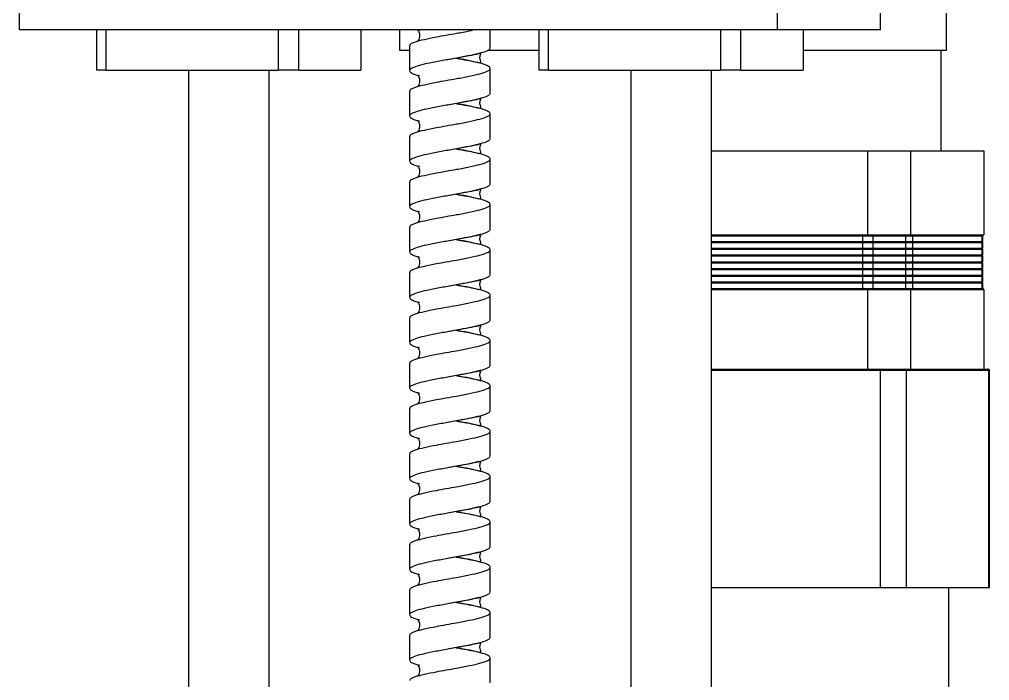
# Model space of a CAD drawing. Header units: millimetres. Extents: x 0 to 420, y 0 to 297.
# Drawn here: x 339.8 to 354.24, y 162.41 to 172.26 of the extents above; entities that cross this region are included whole.
import ezdxf

# ---------------------------------------------------------------- set-up
doc = ezdxf.new("R2010")
doc.units = ezdxf.units.MM

msp = doc.modelspace()

# ---------------------------------------------------------------- linework, layer by layer
at = {"color": 7, "linetype": 'Continuous', "lineweight": 25}
for p, q in [((353.596, 171.8), (353.596, 175.4)), ((339.798, 172.1), (339.798, 175.1)), ((351.081, 172.1), (351.081, 175.1)), ((352.613, 172.1), (352.613, 175.1)), ((351.081, 172.1), (339.798, 172.1)), ((340.947, 172.1), (340.947, 171.5)), ((341.091, 171.5), (341.091, 172.1)), ((343.649, 172.1), (343.649, 171.5)), ((343.956, 171.5), (343.956, 172.1)), ((344.882, 172.1), (344.882, 171.5)), ((345.453, 172.1), (345.453, 171.8)), ((346.806, 171.832), (346.806, 172.1)), ((347.529, 172.1), (347.529, 171.5)), ((347.673, 171.5), (347.673, 172.1)), ((350.231, 172.1), (350.231, 171.5)), ((350.538, 171.5), (350.538, 172.1)), ((352.613, 172.1), (351.081, 172.1)), ((351.464, 172.1), (351.464, 171.5)), ((345.606, 171.864), (345.606, 171.494)), ((345.453, 171.8), (345.606, 171.8)), ((346.779, 171.8), (347.529, 171.8)), ((351.464, 171.8), (352.397, 171.8)), ((352.397, 171.8), (353.517, 171.8)), ((353.517, 170.3), (353.517, 171.8)), ((353.517, 171.8), (353.596, 171.8)), ((346.231, 171.667), (346.191, 171.66)), ((341.091, 171.5), (340.947, 171.5)), ((341.091, 171.5), (343.649, 171.5)), ((342.315, 171.5), (342.315, 156.971)), ((343.515, 156.971), (343.515, 171.5)), ((343.956, 171.5), (343.649, 171.5)), ((343.956, 171.5), (344.882, 171.5)), ((346.806, 171.157), (346.806, 171.527)), ((347.673, 171.5), (347.529, 171.5)), ((347.673, 171.5), (350.231, 171.5)), ((348.897, 171.5), (348.897, 156.971)), ((350.097, 156.971), (350.097, 171.5)), ((350.538, 171.5), (350.231, 171.5)), ((350.538, 171.5), (351.464, 171.5)), ((345.606, 171.189), (345.606, 170.819)), ((346.231, 170.992), (346.191, 170.985)), ((346.806, 170.482), (346.806, 170.852)), ((345.606, 170.514), (345.606, 170.144)), ((346.231, 170.317), (346.191, 170.31)), ((350.097, 170.3), (352.423, 170.3)), ((352.423, 170.3), (352.423, 169.05)), ((352.423, 170.3), (353.063, 170.3)), ((353.063, 170.3), (353.063, 169.05)), ((353.063, 170.3), (354.152, 170.3)), ((354.152, 170.3), (354.152, 169.05)), ((346.806, 169.807), (346.806, 170.177)), ((345.606, 169.839), (345.606, 169.469)), ((346.231, 169.642), (346.191, 169.635)), ((346.806, 169.132), (346.806, 169.502)), ((345.606, 169.164), (345.606, 168.794)), ((346.231, 168.967), (346.191, 168.96)), ((350.097, 169.05), (352.423, 169.05)), ((352.498, 169.03), (352.345, 169.03)), ((352.345, 169.03), (352.345, 168.95)), ((352.423, 169.05), (353.063, 169.05)), ((352.498, 169.03), (352.498, 168.95)), ((352.988, 169.03), (352.498, 169.03)), ((352.988, 169.03), (352.988, 168.95)), ((353.091, 169.03), (352.988, 169.03)), ((353.063, 169.05), (354.152, 169.05)), ((353.091, 169.03), (353.091, 168.95)), ((354.124, 169.03), (353.091, 169.03)), ((354.124, 169.03), (354.124, 168.95)), ((354.136, 168.95), (354.136, 169.03)), ((346.806, 168.457), (346.806, 168.827)), ((350.097, 168.95), (352.345, 168.95)), ((350.097, 168.85), (352.345, 168.85)), ((352.345, 168.95), (352.498, 168.95)), ((352.345, 168.93), (352.345, 168.85)), ((352.498, 168.93), (352.345, 168.93)), ((352.345, 168.85), (352.498, 168.85)), ((352.345, 168.83), (352.345, 168.75)), ((352.498, 168.83), (352.345, 168.83)), ((352.498, 168.95), (352.988, 168.95)), ((352.988, 168.93), (352.498, 168.93)), ((352.498, 168.93), (352.498, 168.85)), ((352.498, 168.85), (352.988, 168.85)), ((352.498, 168.83), (352.498, 168.75)), ((352.988, 168.83), (352.498, 168.83)), ((352.988, 168.95), (353.091, 168.95)), ((352.988, 168.93), (352.988, 168.85)), ((353.091, 168.93), (352.988, 168.93)), ((352.988, 168.85), (353.091, 168.85)), ((352.988, 168.83), (352.988, 168.75)), ((353.091, 168.83), (352.988, 168.83)), ((353.091, 168.95), (354.124, 168.95)), ((353.091, 168.93), (353.091, 168.85)), ((354.124, 168.93), (353.091, 168.93)), ((353.091, 168.85), (354.124, 168.85)), ((353.091, 168.83), (353.091, 168.75)), ((354.124, 168.83), (353.091, 168.83)), ((354.124, 168.95), (354.136, 168.95)), ((354.124, 168.93), (354.124, 168.85)), ((354.124, 168.85), (354.136, 168.85)), ((354.124, 168.83), (354.124, 168.75)), ((354.136, 168.85), (354.136, 168.93)), ((354.136, 168.75), (354.136, 168.83)), ((350.097, 168.75), (352.345, 168.75)), ((352.345, 168.75), (352.498, 168.75)), ((352.345, 168.73), (352.345, 168.65)), ((352.498, 168.73), (352.345, 168.73)), ((352.498, 168.75), (352.988, 168.75)), ((352.498, 168.73), (352.498, 168.65)), ((352.988, 168.73), (352.498, 168.73)), ((352.988, 168.75), (353.091, 168.75)), ((352.988, 168.73), (352.988, 168.65)), ((353.091, 168.73), (352.988, 168.73)), ((353.091, 168.75), (354.124, 168.75)), ((353.091, 168.73), (353.091, 168.65)), ((354.124, 168.73), (353.091, 168.73)), ((354.124, 168.75), (354.136, 168.75)), ((354.124, 168.73), (354.124, 168.65)), ((354.136, 168.65), (354.136, 168.73)), ((350.097, 168.65), (352.345, 168.65)), ((350.097, 168.55), (352.345, 168.55)), ((352.345, 168.65), (352.498, 168.65)), ((352.345, 168.63), (352.345, 168.55)), ((352.498, 168.63), (352.345, 168.63)), ((352.345, 168.55), (352.498, 168.55)), ((352.345, 168.53), (352.345, 168.45)), ((352.498, 168.53), (352.345, 168.53)), ((352.498, 168.65), (352.988, 168.65)), ((352.498, 168.63), (352.498, 168.55)), ((352.988, 168.63), (352.498, 168.63)), ((352.498, 168.55), (352.988, 168.55)), ((352.988, 168.53), (352.498, 168.53)), ((352.498, 168.53), (352.498, 168.45)), ((352.988, 168.65), (353.091, 168.65)), ((352.988, 168.63), (352.988, 168.55)), ((353.091, 168.63), (352.988, 168.63)), ((352.988, 168.55), (353.091, 168.55)), ((352.988, 168.53), (352.988, 168.45)), ((353.091, 168.53), (352.988, 168.53)), ((353.091, 168.65), (354.124, 168.65)), ((353.091, 168.63), (353.091, 168.55)), ((354.124, 168.63), (353.091, 168.63)), ((353.091, 168.55), (354.124, 168.55)), ((353.091, 168.53), (353.091, 168.45)), ((354.124, 168.53), (353.091, 168.53)), ((354.124, 168.65), (354.136, 168.65)), ((354.124, 168.63), (354.124, 168.55)), ((354.124, 168.55), (354.136, 168.55)), ((354.124, 168.53), (354.124, 168.45)), ((354.136, 168.55), (354.136, 168.63)), ((354.136, 168.45), (354.136, 168.53)), ((345.606, 168.489), (345.606, 168.119)), ((350.097, 168.45), (352.345, 168.45)), ((352.345, 168.45), (352.498, 168.45)), ((352.498, 168.43), (352.345, 168.43)), ((352.345, 168.43), (352.345, 168.35)), ((352.498, 168.45), (352.988, 168.45)), ((352.988, 168.43), (352.498, 168.43)), ((352.498, 168.43), (352.498, 168.35)), ((352.988, 168.45), (353.091, 168.45)), ((352.988, 168.43), (352.988, 168.35)), ((353.091, 168.43), (352.988, 168.43)), ((353.091, 168.45), (354.124, 168.45)), ((353.091, 168.43), (353.091, 168.35)), ((354.124, 168.43), (353.091, 168.43)), ((354.124, 168.45), (354.136, 168.45)), ((354.124, 168.43), (354.124, 168.35)), ((354.136, 168.35), (354.136, 168.43)), ((346.231, 168.292), (346.191, 168.285)), ((350.097, 168.35), (352.345, 168.35)), ((350.097, 168.25), (352.345, 168.25)), ((352.345, 168.35), (352.498, 168.35)), ((352.498, 168.33), (352.345, 168.33)), ((352.345, 168.33), (352.345, 168.25)), ((352.345, 168.25), (352.498, 168.25)), ((352.423, 168.23), (352.423, 167.05)), ((353.063, 168.23), (352.423, 168.23)), ((352.498, 168.35), (352.988, 168.35)), ((352.498, 168.33), (352.498, 168.25)), ((352.988, 168.33), (352.498, 168.33)), ((352.498, 168.25), (352.988, 168.25)), ((352.988, 168.35), (353.091, 168.35)), ((352.988, 168.33), (352.988, 168.25)), ((353.091, 168.33), (352.988, 168.33)), ((352.988, 168.25), (353.091, 168.25)), ((353.063, 168.23), (353.063, 167.05)), ((354.152, 168.23), (353.063, 168.23)), ((353.091, 168.35), (354.124, 168.35)), ((353.091, 168.33), (353.091, 168.25)), ((354.124, 168.33), (353.091, 168.33)), ((353.091, 168.25), (354.124, 168.25)), ((354.124, 168.35), (354.136, 168.35)), ((354.124, 168.33), (354.124, 168.25)), ((354.124, 168.25), (354.136, 168.25)), ((354.136, 168.25), (354.136, 168.33)), ((354.152, 168.23), (354.152, 167.05)), ((346.806, 167.782), (346.806, 168.152)), ((345.606, 167.814), (345.606, 167.444)), ((346.231, 167.617), (346.191, 167.61)), ((346.806, 167.107), (346.806, 167.477)), ((345.606, 167.139), (345.606, 166.769)), ((346.231, 166.942), (346.191, 166.935)), ((350.097, 167.05), (352.423, 167.05)), ((352.423, 167.05), (352.448, 167.05)), ((352.448, 167.05), (352.618, 167.05)), ((352.611, 167.03), (352.611, 163.8)), ((352.995, 167.03), (352.611, 167.03)), ((352.618, 167.05), (352.976, 167.05)), ((352.976, 167.05), (353.037, 167.05)), ((352.995, 167.03), (352.995, 163.8)), ((354.22, 167.03), (352.995, 167.03)), ((353.037, 167.05), (353.063, 167.05)), ((353.063, 167.05), (354.152, 167.05)), ((354.152, 167.05), (354.202, 167.05)), ((354.202, 167.05), (354.218, 167.05)), ((354.22, 167.03), (354.22, 163.8)), ((354.238, 163.8), (354.238, 167.03)), ((346.806, 166.432), (346.806, 166.802)), ((345.606, 166.464), (345.606, 166.094)), ((346.231, 166.267), (346.191, 166.26)), ((346.806, 165.757), (346.806, 166.127)), ((345.606, 165.789), (345.606, 165.419)), ((346.231, 165.592), (346.191, 165.585)), ((346.806, 165.082), (346.806, 165.452)), ((345.606, 165.114), (345.606, 164.744)), ((346.231, 164.917), (346.191, 164.91)), ((346.806, 164.407), (346.806, 164.777)), ((345.606, 164.439), (345.606, 164.069)), ((346.231, 164.242), (346.191, 164.235)), ((346.806, 163.732), (346.806, 164.102)), ((345.606, 163.764), (345.606, 163.394)), ((350.097, 163.8), (352.611, 163.8)), ((352.611, 163.8), (352.995, 163.8)), ((352.995, 163.8), (354.22, 163.8)), ((353.633, 161.8), (353.633, 163.8)), ((354.22, 163.8), (354.238, 163.8)), ((346.231, 163.567), (346.191, 163.56)), ((346.806, 163.057), (346.806, 163.427)), ((345.606, 163.089), (345.606, 162.719)), ((346.231, 162.892), (346.191, 162.885)), ((346.806, 162.382), (346.806, 162.752))]:
    msp.add_line(p, q, dxfattribs=at)
at = {"color": 8, "linetype": 'Continuous', "lineweight": 25}
for p, q in [((352.345, 169.03), (350.097, 169.03)), ((354.136, 169.03), (354.124, 169.03)), ((352.345, 168.93), (350.097, 168.93)), ((352.345, 168.83), (350.097, 168.83)), ((354.136, 168.93), (354.124, 168.93)), ((354.136, 168.83), (354.124, 168.83)), ((352.345, 168.73), (350.097, 168.73)), ((354.136, 168.73), (354.124, 168.73)), ((352.345, 168.63), (350.097, 168.63)), ((352.345, 168.53), (350.097, 168.53)), ((354.136, 168.63), (354.124, 168.63)), ((354.136, 168.53), (354.124, 168.53)), ((352.345, 168.43), (350.097, 168.43)), ((354.136, 168.43), (354.124, 168.43)), ((352.345, 168.33), (350.097, 168.33)), ((352.423, 168.23), (350.097, 168.23)), ((354.136, 168.33), (354.124, 168.33)), ((352.611, 167.03), (350.097, 167.03)), ((354.238, 167.03), (354.22, 167.03))]:
    msp.add_line(p, q, dxfattribs=at)
at = {"color": 7, "linetype": 'Continuous', "lineweight": 25, "flags": 128}
for points in [[(352.352, 169.05), (352.35, 169.049), (352.349, 169.048), (352.348, 169.046), (352.347, 169.044), (352.346, 169.041), (352.345, 169.037), (352.345, 169.034), (352.345, 169.03)], [(352.489, 169.05), (352.491, 169.049), (352.493, 169.048), (352.494, 169.046), (352.495, 169.044), (352.496, 169.041), (352.497, 169.037), (352.498, 169.034), (352.498, 169.03)], [(352.98, 169.05), (352.981, 169.049), (352.983, 169.048), (352.984, 169.046), (352.986, 169.044), (352.987, 169.041), (352.987, 169.037), (352.988, 169.034), (352.988, 169.03)], [(352.352, 168.95), (352.35, 168.949), (352.349, 168.948), (352.348, 168.946), (352.347, 168.944), (352.346, 168.941), (352.345, 168.937), (352.345, 168.934), (352.345, 168.93)], [(352.352, 168.85), (352.35, 168.849), (352.349, 168.848), (352.348, 168.846), (352.347, 168.844), (352.346, 168.841), (352.345, 168.837), (352.345, 168.834), (352.345, 168.83)], [(352.489, 168.95), (352.491, 168.949), (352.493, 168.948), (352.494, 168.946), (352.495, 168.944), (352.496, 168.941), (352.497, 168.937), (352.498, 168.934), (352.498, 168.93)], [(352.489, 168.85), (352.491, 168.849), (352.493, 168.848), (352.494, 168.846), (352.495, 168.844), (352.496, 168.841), (352.497, 168.837), (352.498, 168.834), (352.498, 168.83)], [(352.98, 168.95), (352.981, 168.949), (352.983, 168.948), (352.984, 168.946), (352.986, 168.944), (352.987, 168.941), (352.987, 168.937), (352.988, 168.934), (352.988, 168.93)], [(352.98, 168.85), (352.981, 168.849), (352.983, 168.848), (352.984, 168.846), (352.986, 168.844), (352.987, 168.841), (352.987, 168.837), (352.988, 168.834), (352.988, 168.83)], [(352.352, 168.75), (352.35, 168.749), (352.349, 168.748), (352.348, 168.746), (352.347, 168.744), (352.346, 168.741), (352.345, 168.737), (352.345, 168.734), (352.345, 168.73)], [(352.489, 168.75), (352.491, 168.749), (352.493, 168.748), (352.494, 168.746), (352.495, 168.744), (352.496, 168.741), (352.497, 168.737), (352.498, 168.734), (352.498, 168.73)], [(352.98, 168.75), (352.981, 168.749), (352.983, 168.748), (352.984, 168.746), (352.986, 168.744), (352.987, 168.741), (352.987, 168.737), (352.988, 168.734), (352.988, 168.73)], [(352.352, 168.65), (352.35, 168.649), (352.349, 168.648), (352.348, 168.646), (352.347, 168.644), (352.346, 168.641), (352.345, 168.637), (352.345, 168.634), (352.345, 168.63)], [(352.352, 168.55), (352.35, 168.549), (352.349, 168.548), (352.348, 168.546), (352.347, 168.544), (352.346, 168.541), (352.345, 168.537), (352.345, 168.534), (352.345, 168.53)], [(352.489, 168.65), (352.491, 168.649), (352.493, 168.648), (352.494, 168.646), (352.495, 168.644), (352.496, 168.641), (352.497, 168.637), (352.498, 168.634), (352.498, 168.63)], [(352.489, 168.55), (352.491, 168.549), (352.493, 168.548), (352.494, 168.546), (352.495, 168.544), (352.496, 168.541), (352.497, 168.537), (352.498, 168.534), (352.498, 168.53)], [(352.98, 168.65), (352.981, 168.649), (352.983, 168.648), (352.984, 168.646), (352.986, 168.644), (352.987, 168.641), (352.987, 168.637), (352.988, 168.634), (352.988, 168.63)], [(352.98, 168.55), (352.981, 168.549), (352.983, 168.548), (352.984, 168.546), (352.986, 168.544), (352.987, 168.541), (352.987, 168.537), (352.988, 168.534), (352.988, 168.53)], [(352.352, 168.45), (352.35, 168.449), (352.349, 168.448), (352.348, 168.446), (352.347, 168.444), (352.346, 168.441), (352.345, 168.437), (352.345, 168.434), (352.345, 168.43)], [(352.489, 168.45), (352.491, 168.449), (352.493, 168.448), (352.494, 168.446), (352.495, 168.444), (352.496, 168.441), (352.497, 168.437), (352.498, 168.434), (352.498, 168.43)], [(352.98, 168.45), (352.981, 168.449), (352.983, 168.448), (352.984, 168.446), (352.986, 168.444), (352.987, 168.441), (352.987, 168.437), (352.988, 168.434), (352.988, 168.43)], [(352.352, 168.35), (352.35, 168.349), (352.349, 168.348), (352.348, 168.346), (352.347, 168.344), (352.346, 168.341), (352.345, 168.337), (352.345, 168.334), (352.345, 168.33)], [(352.489, 168.35), (352.491, 168.349), (352.493, 168.348), (352.494, 168.346), (352.495, 168.344), (352.496, 168.341), (352.497, 168.337), (352.498, 168.334), (352.498, 168.33)], [(352.98, 168.35), (352.981, 168.349), (352.983, 168.348), (352.984, 168.346), (352.986, 168.344), (352.987, 168.341), (352.987, 168.337), (352.988, 168.334), (352.988, 168.33)], [(352.611, 167.03), (352.611, 167.034), (352.611, 167.037), (352.612, 167.041), (352.613, 167.044), (352.614, 167.046), (352.615, 167.048), (352.616, 167.049), (352.618, 167.05)]]:
    msp.add_lwpolyline(points, dxfattribs=at)
at = {"color": 7, "linetype": 'Continuous', "lineweight": 25}
for centre, radius, start, end in [((353.072, 169.03), 0.0194, 358.2914, 88.1829), ((354.105, 169.03), 0.0194, 358.2914, 88.1829), ((354.116, 169.03), 0.02, 0, 90), ((353.072, 168.93), 0.0194, 358.2914, 88.1829), ((353.072, 168.83), 0.0194, 358.2914, 88.1829), ((354.105, 168.93), 0.0194, 358.2914, 88.1829), ((354.105, 168.83), 0.0194, 358.2914, 88.1829), ((354.116, 168.93), 0.02, 0, 90), ((354.116, 168.83), 0.02, 0, 90), ((353.072, 168.73), 0.0194, 358.2914, 88.1829), ((354.105, 168.73), 0.0194, 358.2914, 88.1829), ((354.116, 168.73), 0.02, 0, 90), ((353.072, 168.63), 0.0194, 358.2914, 88.1829), ((353.072, 168.53), 0.0194, 358.2914, 88.1829), ((354.105, 168.63), 0.0194, 358.2914, 88.1829), ((354.105, 168.53), 0.0194, 358.2914, 88.1829), ((354.116, 168.63), 0.02, 0, 90), ((354.116, 168.53), 0.02, 0, 90), ((353.072, 168.43), 0.0194, 358.2914, 88.1829), ((354.105, 168.43), 0.0194, 358.2914, 88.1829), ((354.116, 168.43), 0.02, 0, 90), ((353.072, 168.33), 0.0194, 358.2914, 88.1829), ((354.105, 168.33), 0.0194, 358.2914, 88.1829), ((354.116, 168.33), 0.02, 0, 90), ((352.976, 167.03), 0.0194, 358.2914, 88.1829), ((354.201, 167.03), 0.0194, 358.2914, 88.1829), ((354.218, 167.03), 0.02, 0, 90)]:
    msp.add_arc(centre, radius, start, end, dxfattribs=at)
for centre, major_axis, ratio, start_param, end_param in [((352.422, 168.23), (0, 0.02), 0.049084, 4.712389, 6.283185), ((353.047, 168.23), (0, 0.02), 0.799287, 4.712389, 6.283185), ((354.131, 168.23), (0.0216, 0), 0.924831, 0, 1.570796)]:
    msp.add_ellipse(centre, major_axis=major_axis, ratio=ratio, start_param=start_param, end_param=end_param, dxfattribs=at)
for points, knots in [([(345.614, 171.864), (345.613, 171.872), (345.612, 171.892), (345.686, 171.924), (345.82, 171.96), (345.985, 171.993), (346.151, 172.024), (346.32, 172.053), (346.462, 172.079), (346.531, 172.095), (346.549, 172.1)], [0, 0, 0, 0, 0.096517, 0.251589, 0.405917, 0.560497, 0.676017, 0.791054, 0.946507, 1, 1, 1, 1]), ([(345.755, 172.09), (345.752, 172.091), (345.735, 172.096), (345.728, 172.098), (345.729, 172.095), (345.744, 172.074), (345.76, 172.026), (345.752, 171.977), (345.737, 171.947), (345.727, 171.934), (345.727, 171.933), (345.726, 171.932)], [0, 0, 0, 0, 0.044019, 0.229284, 0.347826, 0.38783, 0.566886, 0.71203, 0.865909, 0.938856, 1, 1, 1, 1]), ([(346.802, 171.832), (346.798, 171.821), (346.79, 171.798), (346.693, 171.762), (346.544, 171.726), (346.354, 171.689), (346.148, 171.653), (345.948, 171.616), (345.778, 171.58), (345.657, 171.543), (345.597, 171.507), (345.612, 171.47), (345.663, 171.442), (345.723, 171.427), (345.736, 171.424)], [0, 0, 0, 0, 0.0802596, 0.1699611, 0.2595114, 0.3489345, 0.4384098, 0.5280963, 0.6176759, 0.7071054, 0.7965639, 0.8862261, 0.9758379, 1, 1, 1, 1]), ([(346.297, 171.679), (346.326, 171.674), (346.413, 171.659), (346.527, 171.639), (346.613, 171.62), (346.653, 171.611), (346.67, 171.61), (346.665, 171.627), (346.657, 171.662), (346.648, 171.685), (346.656, 171.72), (346.664, 171.737), (346.669, 171.749), (346.668, 171.755), (346.643, 171.747), (346.579, 171.732), (346.47, 171.71), (346.338, 171.686), (346.264, 171.673), (346.231, 171.667)], [0, 0, 0, 0, 0.056088, 0.166852, 0.265684, 0.31086, 0.352738, 0.427334, 0.488106, 0.527625, 0.554238, 0.567496, 0.58234, 0.618711, 0.6668, 0.723845, 0.859089, 0.938467, 1, 1, 1, 1]), ([(345.614, 171.189), (345.613, 171.197), (345.612, 171.217), (345.686, 171.249), (345.82, 171.285), (345.985, 171.318), (346.151, 171.349), (346.321, 171.378), (346.5, 171.412), (346.662, 171.449), (346.772, 171.485), (346.817, 171.522), (346.792, 171.558), (346.699, 171.595), (346.55, 171.631), (346.406, 171.659), (346.317, 171.675), (346.296, 171.679)], [0, 0, 0, 0, 0.046367, 0.120865, 0.195005, 0.269265, 0.324762, 0.380026, 0.454706, 0.529297, 0.603764, 0.678254, 0.752914, 0.827532, 0.902006, 0.976485, 1, 1, 1, 1]), ([(345.755, 171.415), (345.752, 171.416), (345.735, 171.421), (345.728, 171.423), (345.729, 171.42), (345.744, 171.399), (345.76, 171.351), (345.752, 171.302), (345.737, 171.272), (345.727, 171.259), (345.727, 171.258), (345.726, 171.257)], [0, 0, 0, 0, 0.044019, 0.229284, 0.347826, 0.38783, 0.566886, 0.71203, 0.865909, 0.938856, 1, 1, 1, 1]), ([(346.802, 171.157), (346.798, 171.146), (346.79, 171.123), (346.693, 171.087), (346.544, 171.051), (346.354, 171.014), (346.148, 170.978), (345.948, 170.941), (345.778, 170.905), (345.657, 170.868), (345.597, 170.832), (345.612, 170.795), (345.663, 170.767), (345.723, 170.752), (345.736, 170.749)], [0, 0, 0, 0, 0.0802596, 0.1699611, 0.2595114, 0.3489345, 0.4384098, 0.5280963, 0.6176759, 0.7071054, 0.7965639, 0.8862261, 0.9758379, 1, 1, 1, 1]), ([(345.614, 170.514), (345.613, 170.522), (345.612, 170.542), (345.686, 170.574), (345.82, 170.61), (345.985, 170.643), (346.151, 170.674), (346.321, 170.703), (346.5, 170.737), (346.662, 170.774), (346.772, 170.81), (346.817, 170.847), (346.792, 170.883), (346.699, 170.92), (346.55, 170.956), (346.406, 170.984), (346.317, 171), (346.296, 171.004)], [0, 0, 0, 0, 0.046367, 0.120865, 0.195005, 0.269265, 0.324762, 0.380026, 0.454706, 0.529297, 0.603764, 0.678254, 0.752914, 0.827532, 0.902006, 0.976485, 1, 1, 1, 1]), ([(346.297, 171.004), (346.326, 170.999), (346.413, 170.984), (346.527, 170.964), (346.613, 170.945), (346.653, 170.936), (346.67, 170.935), (346.665, 170.952), (346.657, 170.987), (346.648, 171.01), (346.656, 171.045), (346.664, 171.062), (346.669, 171.074), (346.668, 171.08), (346.643, 171.072), (346.579, 171.057), (346.47, 171.035), (346.338, 171.011), (346.264, 170.998), (346.231, 170.992)], [0, 0, 0, 0, 0.056088, 0.166852, 0.265684, 0.31086, 0.352738, 0.427334, 0.488106, 0.527625, 0.554238, 0.567496, 0.58234, 0.618711, 0.6668, 0.723845, 0.859089, 0.938467, 1, 1, 1, 1]), ([(345.755, 170.74), (345.752, 170.741), (345.735, 170.746), (345.728, 170.748), (345.729, 170.745), (345.744, 170.724), (345.76, 170.676), (345.752, 170.627), (345.737, 170.597), (345.727, 170.584), (345.727, 170.583), (345.726, 170.582)], [0, 0, 0, 0, 0.044019, 0.229284, 0.347826, 0.38783, 0.566886, 0.71203, 0.865909, 0.938856, 1, 1, 1, 1]), ([(346.802, 170.482), (346.798, 170.471), (346.79, 170.448), (346.693, 170.412), (346.544, 170.376), (346.354, 170.339), (346.148, 170.303), (345.948, 170.266), (345.778, 170.23), (345.657, 170.193), (345.597, 170.157), (345.612, 170.12), (345.663, 170.092), (345.723, 170.077), (345.736, 170.074)], [0, 0, 0, 0, 0.08026, 0.169961, 0.259511, 0.348935, 0.43841, 0.528096, 0.617676, 0.707105, 0.796564, 0.886226, 0.975838, 1, 1, 1, 1]), ([(346.297, 170.329), (346.326, 170.324), (346.413, 170.309), (346.527, 170.289), (346.613, 170.27), (346.653, 170.261), (346.67, 170.26), (346.665, 170.277), (346.657, 170.312), (346.648, 170.335), (346.656, 170.37), (346.664, 170.387), (346.669, 170.399), (346.668, 170.405), (346.643, 170.397), (346.579, 170.382), (346.47, 170.36), (346.338, 170.336), (346.264, 170.323), (346.231, 170.317)], [0, 0, 0, 0, 0.056088, 0.166852, 0.265684, 0.31086, 0.352738, 0.427334, 0.488106, 0.527625, 0.554238, 0.567496, 0.58234, 0.618711, 0.6668, 0.723845, 0.859089, 0.938467, 1, 1, 1, 1]), ([(345.614, 169.839), (345.613, 169.847), (345.612, 169.867), (345.686, 169.899), (345.82, 169.935), (345.985, 169.968), (346.151, 169.999), (346.321, 170.028), (346.5, 170.062), (346.662, 170.099), (346.772, 170.135), (346.817, 170.172), (346.792, 170.208), (346.699, 170.245), (346.55, 170.281), (346.406, 170.309), (346.317, 170.325), (346.296, 170.329)], [0, 0, 0, 0, 0.046367, 0.120865, 0.195005, 0.269265, 0.324762, 0.380026, 0.454706, 0.529297, 0.603764, 0.678254, 0.752914, 0.827532, 0.902006, 0.976485, 1, 1, 1, 1]), ([(345.755, 170.065), (345.752, 170.066), (345.735, 170.071), (345.728, 170.073), (345.729, 170.07), (345.744, 170.049), (345.76, 170.001), (345.752, 169.952), (345.737, 169.922), (345.727, 169.909), (345.727, 169.908), (345.726, 169.907)], [0, 0, 0, 0, 0.044019, 0.229284, 0.347826, 0.38783, 0.566886, 0.71203, 0.865909, 0.938856, 1, 1, 1, 1]), ([(346.802, 169.807), (346.798, 169.796), (346.79, 169.773), (346.693, 169.737), (346.544, 169.701), (346.354, 169.664), (346.148, 169.628), (345.948, 169.591), (345.778, 169.555), (345.657, 169.518), (345.597, 169.482), (345.612, 169.445), (345.663, 169.417), (345.723, 169.402), (345.736, 169.399)], [0, 0, 0, 0, 0.08026, 0.169961, 0.259511, 0.348935, 0.43841, 0.528096, 0.617676, 0.707105, 0.796564, 0.886226, 0.975838, 1, 1, 1, 1]), ([(346.297, 169.654), (346.326, 169.649), (346.413, 169.634), (346.527, 169.614), (346.613, 169.595), (346.653, 169.586), (346.67, 169.585), (346.665, 169.602), (346.657, 169.637), (346.648, 169.66), (346.656, 169.695), (346.664, 169.712), (346.669, 169.724), (346.668, 169.73), (346.643, 169.722), (346.579, 169.707), (346.47, 169.685), (346.338, 169.661), (346.264, 169.648), (346.231, 169.642)], [0, 0, 0, 0, 0.056088, 0.166852, 0.265684, 0.31086, 0.352738, 0.427334, 0.488106, 0.527625, 0.554238, 0.567496, 0.58234, 0.618711, 0.6668, 0.723845, 0.859089, 0.938467, 1, 1, 1, 1]), ([(345.614, 169.164), (345.613, 169.172), (345.612, 169.192), (345.686, 169.224), (345.82, 169.26), (345.985, 169.293), (346.151, 169.324), (346.321, 169.353), (346.5, 169.387), (346.662, 169.424), (346.772, 169.46), (346.817, 169.497), (346.792, 169.533), (346.699, 169.57), (346.55, 169.606), (346.407, 169.634), (346.318, 169.65), (346.297, 169.654)], [0, 0, 0, 0, 0.046382, 0.120902, 0.195065, 0.269349, 0.324863, 0.380144, 0.454848, 0.529463, 0.603952, 0.678466, 0.753149, 0.827791, 0.902288, 0.97679, 1, 1, 1, 1]), ([(345.755, 169.39), (345.752, 169.391), (345.735, 169.396), (345.728, 169.398), (345.729, 169.395), (345.744, 169.374), (345.76, 169.326), (345.752, 169.277), (345.737, 169.247), (345.727, 169.234), (345.727, 169.233), (345.726, 169.232)], [0, 0, 0, 0, 0.044019, 0.229284, 0.347826, 0.38783, 0.566886, 0.71203, 0.865909, 0.938856, 1, 1, 1, 1]), ([(346.802, 169.132), (346.798, 169.121), (346.79, 169.098), (346.693, 169.062), (346.544, 169.026), (346.354, 168.989), (346.148, 168.953), (345.948, 168.916), (345.778, 168.88), (345.657, 168.843), (345.597, 168.807), (345.612, 168.77), (345.663, 168.742), (345.723, 168.727), (345.736, 168.724)], [0, 0, 0, 0, 0.08026, 0.169961, 0.259511, 0.348935, 0.43841, 0.528096, 0.617676, 0.707105, 0.796564, 0.886226, 0.975838, 1, 1, 1, 1]), ([(345.614, 168.489), (345.613, 168.497), (345.612, 168.517), (345.686, 168.549), (345.82, 168.585), (345.985, 168.618), (346.151, 168.649), (346.321, 168.678), (346.5, 168.712), (346.662, 168.749), (346.772, 168.785), (346.817, 168.822), (346.792, 168.858), (346.699, 168.895), (346.55, 168.931), (346.407, 168.959), (346.318, 168.975), (346.297, 168.979)], [0, 0, 0, 0, 0.046382, 0.120902, 0.195065, 0.269349, 0.324863, 0.380144, 0.454848, 0.529463, 0.603952, 0.678466, 0.753149, 0.827791, 0.902288, 0.97679, 1, 1, 1, 1]), ([(346.297, 168.979), (346.326, 168.974), (346.413, 168.959), (346.527, 168.939), (346.613, 168.92), (346.653, 168.911), (346.67, 168.91), (346.665, 168.927), (346.657, 168.962), (346.648, 168.985), (346.656, 169.02), (346.664, 169.037), (346.669, 169.049), (346.668, 169.055), (346.643, 169.047), (346.579, 169.032), (346.47, 169.01), (346.338, 168.986), (346.264, 168.973), (346.231, 168.967)], [0, 0, 0, 0, 0.056088, 0.166852, 0.265684, 0.31086, 0.352738, 0.427334, 0.488106, 0.527625, 0.554238, 0.567496, 0.58234, 0.618711, 0.6668, 0.723845, 0.859089, 0.938467, 1, 1, 1, 1]), ([(345.755, 168.715), (345.752, 168.716), (345.735, 168.721), (345.728, 168.723), (345.729, 168.72), (345.744, 168.699), (345.76, 168.651), (345.752, 168.602), (345.737, 168.572), (345.727, 168.559), (345.727, 168.558), (345.726, 168.557)], [0, 0, 0, 0, 0.044019, 0.229284, 0.347826, 0.38783, 0.566886, 0.71203, 0.865909, 0.938856, 1, 1, 1, 1]), ([(346.802, 168.457), (346.798, 168.446), (346.79, 168.423), (346.693, 168.387), (346.544, 168.351), (346.354, 168.314), (346.148, 168.278), (345.948, 168.241), (345.778, 168.205), (345.657, 168.168), (345.597, 168.132), (345.612, 168.095), (345.663, 168.067), (345.723, 168.052), (345.736, 168.049)], [0, 0, 0, 0, 0.08026, 0.169961, 0.259511, 0.348935, 0.43841, 0.528096, 0.617676, 0.707105, 0.796564, 0.886226, 0.975838, 1, 1, 1, 1]), ([(346.297, 168.304), (346.326, 168.299), (346.413, 168.284), (346.527, 168.264), (346.613, 168.245), (346.653, 168.236), (346.67, 168.235), (346.665, 168.252), (346.657, 168.287), (346.648, 168.31), (346.656, 168.345), (346.664, 168.362), (346.669, 168.374), (346.668, 168.38), (346.643, 168.372), (346.579, 168.357), (346.47, 168.335), (346.338, 168.311), (346.264, 168.298), (346.231, 168.292)], [0, 0, 0, 0, 0.056088, 0.166852, 0.265684, 0.31086, 0.352738, 0.427334, 0.488106, 0.527625, 0.554238, 0.567496, 0.58234, 0.618711, 0.6668, 0.723845, 0.859089, 0.938467, 1, 1, 1, 1]), ([(345.614, 167.814), (345.613, 167.822), (345.612, 167.842), (345.686, 167.874), (345.82, 167.91), (345.985, 167.943), (346.151, 167.974), (346.321, 168.003), (346.5, 168.037), (346.662, 168.074), (346.772, 168.11), (346.817, 168.147), (346.792, 168.183), (346.699, 168.22), (346.55, 168.256), (346.407, 168.284), (346.318, 168.3), (346.297, 168.304)], [0, 0, 0, 0, 0.046382, 0.120902, 0.195065, 0.269349, 0.324863, 0.380144, 0.454848, 0.529463, 0.603952, 0.678466, 0.753149, 0.827791, 0.902288, 0.97679, 1, 1, 1, 1]), ([(345.755, 168.04), (345.752, 168.041), (345.735, 168.046), (345.728, 168.048), (345.729, 168.045), (345.744, 168.024), (345.76, 167.976), (345.752, 167.927), (345.737, 167.897), (345.727, 167.884), (345.727, 167.883), (345.726, 167.882)], [0, 0, 0, 0, 0.044019, 0.229284, 0.347826, 0.38783, 0.566886, 0.71203, 0.865909, 0.938856, 1, 1, 1, 1]), ([(346.802, 167.782), (346.798, 167.771), (346.79, 167.748), (346.693, 167.712), (346.544, 167.676), (346.354, 167.639), (346.148, 167.603), (345.948, 167.566), (345.778, 167.53), (345.657, 167.493), (345.597, 167.457), (345.612, 167.42), (345.663, 167.392), (345.723, 167.377), (345.736, 167.374)], [0, 0, 0, 0, 0.0802596, 0.1699611, 0.2595114, 0.3489345, 0.4384098, 0.5280963, 0.6176759, 0.7071054, 0.7965639, 0.8862261, 0.9758379, 1, 1, 1, 1]), ([(346.297, 167.629), (346.326, 167.624), (346.413, 167.609), (346.527, 167.589), (346.613, 167.57), (346.653, 167.561), (346.67, 167.56), (346.665, 167.577), (346.657, 167.612), (346.648, 167.635), (346.656, 167.67), (346.664, 167.687), (346.669, 167.699), (346.668, 167.705), (346.643, 167.697), (346.579, 167.682), (346.47, 167.66), (346.338, 167.636), (346.264, 167.623), (346.231, 167.617)], [0, 0, 0, 0, 0.056088, 0.166852, 0.265684, 0.31086, 0.352738, 0.427334, 0.488106, 0.527625, 0.554238, 0.567496, 0.58234, 0.618711, 0.6668, 0.723845, 0.859089, 0.938467, 1, 1, 1, 1]), ([(345.614, 167.139), (345.613, 167.147), (345.612, 167.167), (345.686, 167.199), (345.82, 167.235), (345.985, 167.268), (346.151, 167.299), (346.321, 167.328), (346.5, 167.362), (346.662, 167.399), (346.772, 167.435), (346.817, 167.472), (346.792, 167.508), (346.699, 167.545), (346.55, 167.581), (346.406, 167.609), (346.317, 167.625), (346.296, 167.629)], [0, 0, 0, 0, 0.0463674, 0.1208645, 0.1950045, 0.2692653, 0.3247617, 0.3800257, 0.454706, 0.5292973, 0.6037635, 0.678254, 0.752914, 0.8275322, 0.9020062, 0.9764851, 1, 1, 1, 1]), ([(345.755, 167.365), (345.752, 167.366), (345.735, 167.371), (345.728, 167.373), (345.729, 167.37), (345.744, 167.349), (345.76, 167.301), (345.752, 167.252), (345.737, 167.222), (345.727, 167.209), (345.727, 167.208), (345.726, 167.207)], [0, 0, 0, 0, 0.0440186, 0.2292844, 0.3478255, 0.3878304, 0.5668861, 0.7120302, 0.8659093, 0.9388559, 1, 1, 1, 1]), ([(346.802, 167.107), (346.798, 167.096), (346.79, 167.073), (346.693, 167.037), (346.544, 167.001), (346.354, 166.964), (346.148, 166.928), (345.948, 166.891), (345.778, 166.855), (345.657, 166.818), (345.597, 166.782), (345.612, 166.745), (345.663, 166.717), (345.723, 166.702), (345.736, 166.699)], [0, 0, 0, 0, 0.0802596, 0.1699611, 0.2595114, 0.3489345, 0.4384098, 0.5280963, 0.6176759, 0.7071054, 0.7965639, 0.8862261, 0.9758379, 1, 1, 1, 1]), ([(345.614, 166.464), (345.613, 166.472), (345.612, 166.492), (345.686, 166.524), (345.82, 166.56), (345.985, 166.593), (346.151, 166.624), (346.321, 166.653), (346.5, 166.687), (346.662, 166.724), (346.772, 166.76), (346.817, 166.797), (346.792, 166.833), (346.699, 166.87), (346.55, 166.906), (346.406, 166.934), (346.317, 166.95), (346.296, 166.954)], [0, 0, 0, 0, 0.046367, 0.120865, 0.195005, 0.269265, 0.324762, 0.380026, 0.454706, 0.529297, 0.603764, 0.678254, 0.752914, 0.827532, 0.902006, 0.976485, 1, 1, 1, 1]), ([(346.297, 166.954), (346.326, 166.949), (346.413, 166.934), (346.527, 166.914), (346.613, 166.895), (346.653, 166.886), (346.67, 166.885), (346.665, 166.902), (346.657, 166.937), (346.648, 166.96), (346.656, 166.995), (346.664, 167.012), (346.669, 167.024), (346.668, 167.03), (346.643, 167.022), (346.579, 167.007), (346.47, 166.985), (346.338, 166.961), (346.264, 166.948), (346.231, 166.942)], [0, 0, 0, 0, 0.056088, 0.166852, 0.265684, 0.31086, 0.352738, 0.427334, 0.488106, 0.527625, 0.554238, 0.567496, 0.58234, 0.618711, 0.6668, 0.723845, 0.859089, 0.938467, 1, 1, 1, 1]), ([(345.755, 166.69), (345.752, 166.691), (345.735, 166.696), (345.728, 166.698), (345.729, 166.695), (345.744, 166.674), (345.76, 166.626), (345.752, 166.577), (345.737, 166.547), (345.727, 166.534), (345.727, 166.533), (345.726, 166.532)], [0, 0, 0, 0, 0.044019, 0.229284, 0.347826, 0.38783, 0.566886, 0.71203, 0.865909, 0.938856, 1, 1, 1, 1]), ([(346.802, 166.432), (346.798, 166.421), (346.79, 166.398), (346.693, 166.362), (346.544, 166.326), (346.354, 166.289), (346.148, 166.253), (345.948, 166.216), (345.778, 166.18), (345.657, 166.143), (345.597, 166.107), (345.612, 166.07), (345.663, 166.042), (345.723, 166.027), (345.736, 166.024)], [0, 0, 0, 0, 0.08026, 0.169961, 0.259511, 0.348935, 0.43841, 0.528096, 0.617676, 0.707105, 0.796564, 0.886226, 0.975838, 1, 1, 1, 1]), ([(346.297, 166.279), (346.326, 166.274), (346.413, 166.259), (346.527, 166.239), (346.613, 166.22), (346.653, 166.211), (346.67, 166.21), (346.665, 166.227), (346.657, 166.262), (346.648, 166.285), (346.656, 166.32), (346.664, 166.337), (346.669, 166.349), (346.668, 166.355), (346.643, 166.347), (346.579, 166.332), (346.47, 166.31), (346.338, 166.286), (346.264, 166.273), (346.231, 166.267)], [0, 0, 0, 0, 0.056088, 0.166852, 0.265684, 0.31086, 0.352738, 0.427334, 0.488106, 0.527625, 0.554238, 0.567496, 0.58234, 0.618711, 0.6668, 0.723845, 0.859089, 0.938467, 1, 1, 1, 1]), ([(345.614, 165.789), (345.613, 165.797), (345.612, 165.817), (345.686, 165.849), (345.82, 165.885), (345.985, 165.918), (346.151, 165.949), (346.321, 165.978), (346.5, 166.012), (346.662, 166.049), (346.772, 166.085), (346.817, 166.122), (346.792, 166.158), (346.699, 166.195), (346.55, 166.231), (346.406, 166.259), (346.317, 166.275), (346.296, 166.279)], [0, 0, 0, 0, 0.046367, 0.120865, 0.195005, 0.269265, 0.324762, 0.380026, 0.454706, 0.529297, 0.603764, 0.678254, 0.752914, 0.827532, 0.902006, 0.976485, 1, 1, 1, 1]), ([(345.755, 166.015), (345.752, 166.016), (345.735, 166.021), (345.728, 166.023), (345.729, 166.02), (345.744, 165.999), (345.76, 165.951), (345.752, 165.902), (345.737, 165.872), (345.727, 165.859), (345.727, 165.858), (345.726, 165.857)], [0, 0, 0, 0, 0.044019, 0.229284, 0.347826, 0.38783, 0.566886, 0.71203, 0.865909, 0.938856, 1, 1, 1, 1]), ([(346.802, 165.757), (346.798, 165.746), (346.79, 165.723), (346.693, 165.687), (346.544, 165.651), (346.354, 165.614), (346.148, 165.578), (345.948, 165.541), (345.778, 165.505), (345.657, 165.468), (345.597, 165.432), (345.612, 165.395), (345.663, 165.367), (345.723, 165.352), (345.736, 165.349)], [0, 0, 0, 0, 0.08026, 0.169961, 0.259511, 0.348935, 0.43841, 0.528096, 0.617676, 0.707105, 0.796564, 0.886226, 0.975838, 1, 1, 1, 1]), ([(346.297, 165.604), (346.326, 165.599), (346.413, 165.584), (346.527, 165.564), (346.613, 165.545), (346.653, 165.536), (346.67, 165.535), (346.665, 165.552), (346.657, 165.587), (346.648, 165.61), (346.656, 165.645), (346.664, 165.662), (346.669, 165.674), (346.668, 165.68), (346.643, 165.672), (346.579, 165.657), (346.47, 165.635), (346.338, 165.611), (346.264, 165.598), (346.231, 165.592)], [0, 0, 0, 0, 0.056088, 0.166852, 0.265684, 0.31086, 0.352738, 0.427334, 0.488106, 0.527625, 0.554238, 0.567496, 0.58234, 0.618711, 0.6668, 0.723845, 0.859089, 0.938467, 1, 1, 1, 1]), ([(345.614, 165.114), (345.613, 165.122), (345.612, 165.142), (345.686, 165.174), (345.82, 165.21), (345.985, 165.243), (346.151, 165.274), (346.321, 165.303), (346.5, 165.337), (346.662, 165.374), (346.772, 165.41), (346.817, 165.447), (346.792, 165.483), (346.699, 165.52), (346.55, 165.556), (346.406, 165.584), (346.317, 165.6), (346.296, 165.604)], [0, 0, 0, 0, 0.0463674, 0.1208645, 0.1950045, 0.2692653, 0.3247617, 0.3800257, 0.454706, 0.5292973, 0.6037635, 0.678254, 0.752914, 0.8275322, 0.9020062, 0.9764851, 1, 1, 1, 1]), ([(345.755, 165.34), (345.752, 165.341), (345.735, 165.346), (345.728, 165.348), (345.729, 165.345), (345.744, 165.324), (345.76, 165.276), (345.752, 165.227), (345.737, 165.197), (345.727, 165.184), (345.727, 165.183), (345.726, 165.182)], [0, 0, 0, 0, 0.044019, 0.229284, 0.347826, 0.38783, 0.566886, 0.71203, 0.865909, 0.938856, 1, 1, 1, 1]), ([(346.802, 165.082), (346.798, 165.071), (346.79, 165.048), (346.693, 165.012), (346.544, 164.976), (346.354, 164.939), (346.148, 164.903), (345.948, 164.866), (345.778, 164.83), (345.657, 164.793), (345.597, 164.757), (345.612, 164.72), (345.663, 164.692), (345.723, 164.677), (345.736, 164.674)], [0, 0, 0, 0, 0.08026, 0.169961, 0.259511, 0.348935, 0.43841, 0.528096, 0.617676, 0.707105, 0.796564, 0.886226, 0.975838, 1, 1, 1, 1]), ([(345.614, 164.439), (345.613, 164.447), (345.612, 164.467), (345.686, 164.499), (345.82, 164.535), (345.985, 164.568), (346.151, 164.599), (346.321, 164.628), (346.5, 164.662), (346.662, 164.699), (346.772, 164.735), (346.817, 164.772), (346.792, 164.808), (346.699, 164.845), (346.55, 164.881), (346.407, 164.909), (346.318, 164.925), (346.297, 164.929)], [0, 0, 0, 0, 0.046382, 0.120902, 0.195065, 0.269349, 0.324863, 0.380144, 0.454848, 0.529463, 0.603952, 0.678466, 0.753149, 0.827791, 0.902288, 0.97679, 1, 1, 1, 1]), ([(346.297, 164.929), (346.326, 164.924), (346.413, 164.909), (346.527, 164.889), (346.613, 164.87), (346.653, 164.861), (346.67, 164.86), (346.665, 164.877), (346.657, 164.912), (346.648, 164.935), (346.656, 164.97), (346.664, 164.987), (346.669, 164.999), (346.668, 165.005), (346.643, 164.997), (346.579, 164.982), (346.47, 164.96), (346.338, 164.936), (346.264, 164.923), (346.231, 164.917)], [0, 0, 0, 0, 0.056088, 0.166852, 0.265684, 0.31086, 0.352738, 0.427334, 0.488106, 0.527625, 0.554238, 0.567496, 0.58234, 0.618711, 0.6668, 0.723845, 0.859089, 0.938467, 1, 1, 1, 1]), ([(345.755, 164.665), (345.752, 164.666), (345.735, 164.671), (345.728, 164.673), (345.729, 164.67), (345.744, 164.649), (345.76, 164.601), (345.752, 164.552), (345.737, 164.522), (345.727, 164.509), (345.727, 164.508), (345.726, 164.507)], [0, 0, 0, 0, 0.044019, 0.229284, 0.347826, 0.38783, 0.566886, 0.71203, 0.865909, 0.938856, 1, 1, 1, 1]), ([(346.802, 164.407), (346.798, 164.396), (346.79, 164.373), (346.693, 164.337), (346.544, 164.301), (346.354, 164.264), (346.148, 164.228), (345.948, 164.191), (345.778, 164.155), (345.657, 164.118), (345.597, 164.082), (345.612, 164.045), (345.663, 164.017), (345.723, 164.002), (345.736, 163.999)], [0, 0, 0, 0, 0.08026, 0.169961, 0.259511, 0.348935, 0.43841, 0.528096, 0.617676, 0.707105, 0.796564, 0.886226, 0.975838, 1, 1, 1, 1]), ([(345.614, 163.764), (345.613, 163.772), (345.612, 163.792), (345.686, 163.824), (345.82, 163.86), (345.985, 163.893), (346.151, 163.924), (346.321, 163.953), (346.5, 163.987), (346.662, 164.024), (346.772, 164.06), (346.817, 164.097), (346.792, 164.133), (346.699, 164.17), (346.55, 164.206), (346.406, 164.234), (346.317, 164.25), (346.296, 164.254)], [0, 0, 0, 0, 0.046367, 0.120865, 0.195005, 0.269265, 0.324762, 0.380026, 0.454706, 0.529297, 0.603764, 0.678254, 0.752914, 0.827532, 0.902006, 0.976485, 1, 1, 1, 1]), ([(346.297, 164.254), (346.326, 164.249), (346.413, 164.234), (346.527, 164.214), (346.613, 164.195), (346.653, 164.186), (346.67, 164.185), (346.665, 164.202), (346.657, 164.237), (346.648, 164.26), (346.656, 164.295), (346.664, 164.312), (346.669, 164.324), (346.668, 164.33), (346.643, 164.322), (346.579, 164.307), (346.47, 164.285), (346.338, 164.261), (346.264, 164.248), (346.231, 164.242)], [0, 0, 0, 0, 0.056088, 0.166852, 0.265684, 0.31086, 0.352738, 0.427334, 0.488106, 0.527625, 0.554238, 0.567496, 0.58234, 0.618711, 0.6668, 0.723845, 0.859089, 0.938467, 1, 1, 1, 1]), ([(345.755, 163.99), (345.752, 163.991), (345.735, 163.996), (345.728, 163.998), (345.729, 163.995), (345.744, 163.974), (345.76, 163.926), (345.752, 163.877), (345.737, 163.847), (345.727, 163.834), (345.727, 163.833), (345.726, 163.832)], [0, 0, 0, 0, 0.044019, 0.229284, 0.347826, 0.38783, 0.566886, 0.71203, 0.865909, 0.938856, 1, 1, 1, 1]), ([(346.802, 163.732), (346.798, 163.721), (346.79, 163.698), (346.693, 163.662), (346.544, 163.626), (346.354, 163.589), (346.148, 163.553), (345.948, 163.516), (345.778, 163.48), (345.657, 163.443), (345.597, 163.407), (345.612, 163.37), (345.663, 163.342), (345.723, 163.327), (345.736, 163.324)], [0, 0, 0, 0, 0.08026, 0.169961, 0.259511, 0.348935, 0.43841, 0.528096, 0.617676, 0.707105, 0.796564, 0.886226, 0.975838, 1, 1, 1, 1]), ([(346.297, 163.579), (346.326, 163.574), (346.413, 163.559), (346.527, 163.539), (346.613, 163.52), (346.653, 163.511), (346.67, 163.51), (346.665, 163.527), (346.657, 163.562), (346.648, 163.585), (346.656, 163.62), (346.664, 163.637), (346.669, 163.649), (346.668, 163.655), (346.643, 163.647), (346.579, 163.632), (346.47, 163.61), (346.338, 163.586), (346.264, 163.573), (346.231, 163.567)], [0, 0, 0, 0, 0.056088, 0.166852, 0.265684, 0.31086, 0.352738, 0.427334, 0.488106, 0.527625, 0.554238, 0.567496, 0.58234, 0.618711, 0.6668, 0.723845, 0.859089, 0.938467, 1, 1, 1, 1]), ([(345.614, 163.089), (345.613, 163.097), (345.612, 163.117), (345.686, 163.149), (345.82, 163.185), (345.985, 163.218), (346.151, 163.249), (346.321, 163.278), (346.5, 163.312), (346.662, 163.349), (346.772, 163.385), (346.817, 163.422), (346.792, 163.458), (346.699, 163.495), (346.55, 163.531), (346.406, 163.559), (346.317, 163.575), (346.296, 163.579)], [0, 0, 0, 0, 0.046367, 0.120865, 0.195005, 0.269265, 0.324762, 0.380026, 0.454706, 0.529297, 0.603764, 0.678254, 0.752914, 0.827532, 0.902006, 0.976485, 1, 1, 1, 1]), ([(345.755, 163.315), (345.752, 163.316), (345.735, 163.321), (345.728, 163.323), (345.729, 163.32), (345.744, 163.299), (345.76, 163.251), (345.752, 163.202), (345.737, 163.172), (345.727, 163.159), (345.727, 163.158), (345.726, 163.157)], [0, 0, 0, 0, 0.044019, 0.229284, 0.347826, 0.38783, 0.566886, 0.71203, 0.865909, 0.938856, 1, 1, 1, 1]), ([(346.802, 163.057), (346.798, 163.046), (346.79, 163.023), (346.693, 162.987), (346.544, 162.951), (346.354, 162.914), (346.148, 162.878), (345.948, 162.841), (345.778, 162.805), (345.657, 162.768), (345.597, 162.732), (345.612, 162.695), (345.663, 162.667), (345.723, 162.652), (345.736, 162.649)], [0, 0, 0, 0, 0.0802596, 0.1699611, 0.2595114, 0.3489345, 0.4384098, 0.5280963, 0.6176759, 0.7071054, 0.7965639, 0.8862261, 0.9758379, 1, 1, 1, 1]), ([(345.614, 162.414), (345.613, 162.422), (345.612, 162.442), (345.686, 162.474), (345.82, 162.51), (345.985, 162.543), (346.151, 162.574), (346.321, 162.603), (346.5, 162.637), (346.662, 162.674), (346.772, 162.71), (346.817, 162.747), (346.792, 162.783), (346.699, 162.82), (346.55, 162.856), (346.406, 162.884), (346.317, 162.9), (346.296, 162.904)], [0, 0, 0, 0, 0.046367, 0.120865, 0.195005, 0.269265, 0.324762, 0.380026, 0.454706, 0.529297, 0.603764, 0.678254, 0.752914, 0.827532, 0.902006, 0.976485, 1, 1, 1, 1]), ([(346.297, 162.904), (346.326, 162.899), (346.413, 162.884), (346.527, 162.864), (346.613, 162.845), (346.653, 162.836), (346.67, 162.835), (346.665, 162.852), (346.657, 162.887), (346.648, 162.91), (346.656, 162.945), (346.664, 162.962), (346.669, 162.974), (346.668, 162.98), (346.643, 162.972), (346.579, 162.957), (346.47, 162.935), (346.338, 162.911), (346.264, 162.898), (346.231, 162.892)], [0, 0, 0, 0, 0.056088, 0.166852, 0.265684, 0.31086, 0.352738, 0.427334, 0.488106, 0.527625, 0.554238, 0.567496, 0.58234, 0.618711, 0.6668, 0.723845, 0.859089, 0.938467, 1, 1, 1, 1]), ([(345.755, 162.64), (345.752, 162.641), (345.735, 162.646), (345.728, 162.648), (345.729, 162.645), (345.744, 162.624), (345.76, 162.576), (345.752, 162.527), (345.737, 162.497), (345.727, 162.484), (345.727, 162.483), (345.726, 162.482)], [0, 0, 0, 0, 0.044019, 0.229284, 0.347826, 0.38783, 0.566886, 0.71203, 0.865909, 0.938856, 1, 1, 1, 1])]:
    msp.add_open_spline(points, degree=3, knots=knots, dxfattribs=at)

doc.saveas('drawing.dxf')
